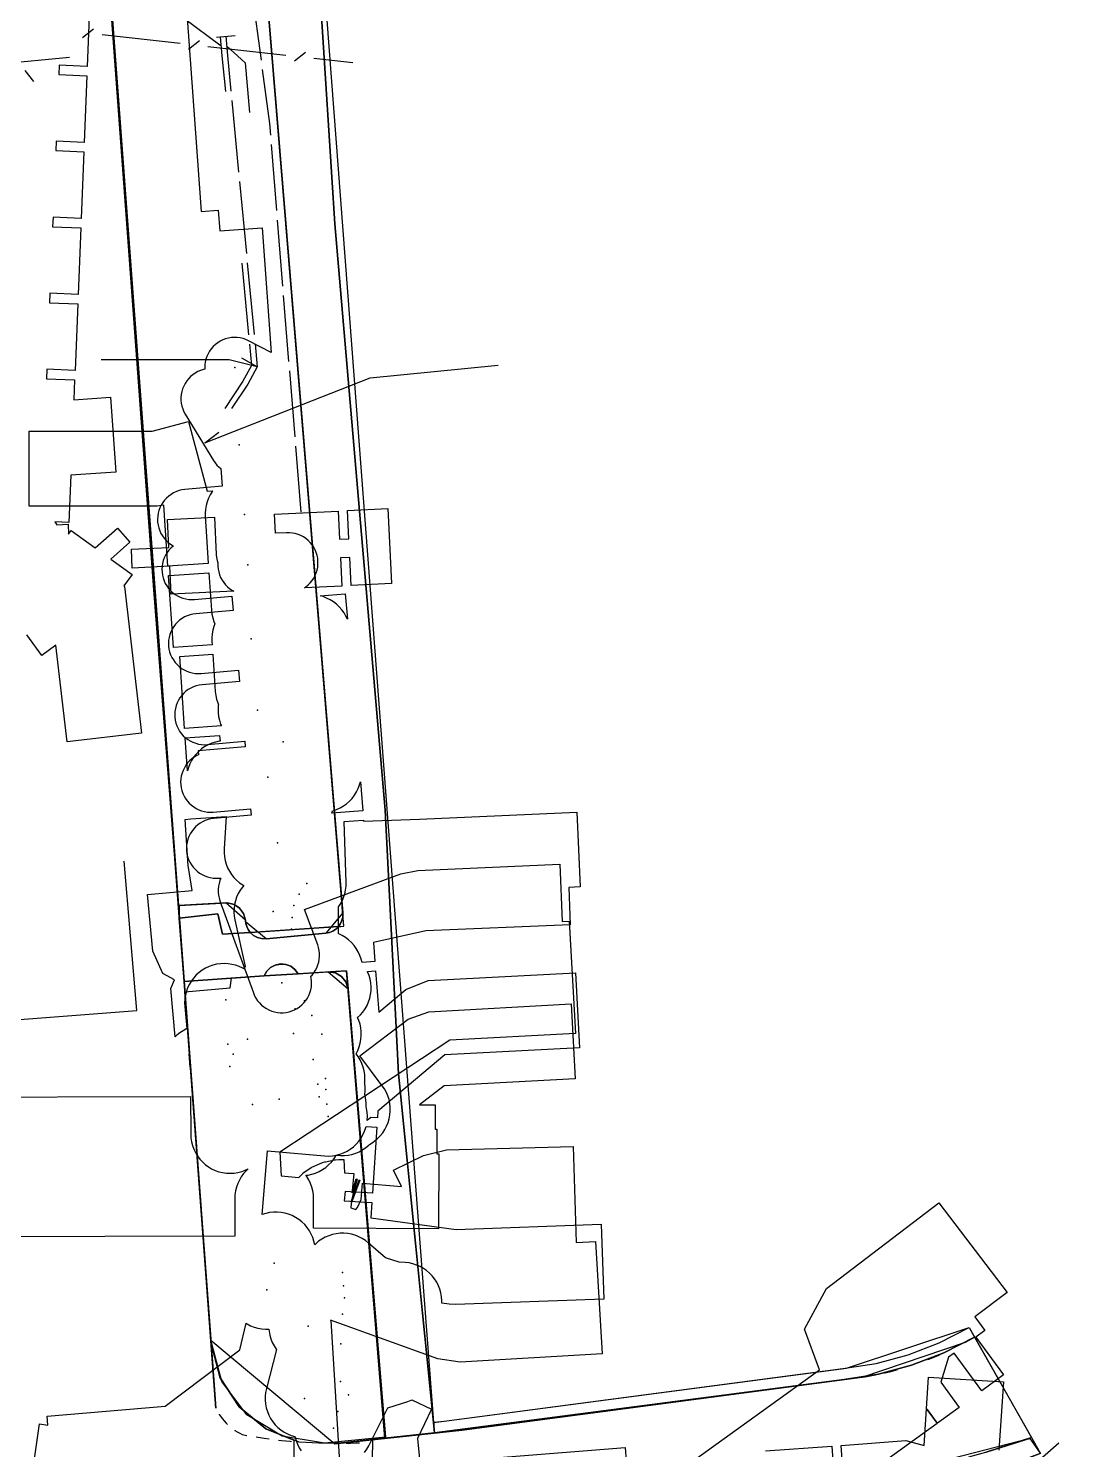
# Model space of a CAD drawing. Header units: metres. Extents: x -3903 to -3714, y 4981 to 6033.
# Drawn here: x -3828.1 to -3771.5, y 5581.4 to 5657.2 of the extents above; entities that cross this region are included whole.
import ezdxf

# ---------------------------------------------------------------- set-up
doc = ezdxf.new("R2010")
doc.units = ezdxf.units.M
for name, color, linetype in [('BENCH', 7, 'Continuous'), ('BOUNDARY', 7, 'Continuous'), ('BUSH', 7, 'Continuous'), ('CURB', 7, 'Continuous'), ('ELECTR_CABLE', 7, 'Continuous'), ('ELECTR_CABLE_COMM', 7, 'Continuous'), ('GAS', 7, 'Continuous'), ('GRASS', 7, 'Continuous'), ('GROUND', 7, 'Continuous'), ('HEAT', 7, 'Continuous'), ('LAMP', 7, 'Continuous'), ('OVERHEAD_POWER_LINE', 7, 'Continuous'), ('ROAD', 7, 'Continuous'), ('SEWER', 7, 'Continuous'), ('SIDEWALK_PATH', 7, 'Continuous'), ('TREE', 7, 'Continuous'), ('WATER_PIPELINE', 7, 'Continuous')]:
    doc.layers.add(name, color=color, linetype=linetype)

msp = doc.modelspace()

# ---------------------------------------------------------------- linework, layer by layer
at = {"layer": 'BENCH'}
msp.add_point((-3814.514, 5619.125), dxfattribs=at)
at = {"layer": 'BOUNDARY'}
msp.add_lwpolyline([(-3792.983, 5713.351), (-3809.906, 5709.514), (-3808.414, 5691.802), (-3813.32, 5691.706), (-3813.582, 5691.176), (-3814.729, 5691.03), (-3806.495, 5582.839), (-3805.929, 5582.896), (-3784.485, 5585.725), (-3777.945, 5587.9), (-3774.14, 5581.184), (-3776.967, 5580.092), (-3778.803, 5551.964), (-3779.525, 5544.441), (-3783.174, 5523.94), (-3775.867, 5517.051), (-3778.199, 5514.341), (-3780.947, 5516.612), (-3784.195, 5519.64), (-3793.048, 5482.153), (-3793.138, 5481.058), (-3771.63, 5482.111), (-3771.468, 5478.336)], dxfattribs=at)
at = {"layer": 'BUSH'}
for p in [(-3813.251, 5611.565), (-3813.663, 5610.999), (-3813.94, 5610.397), (-3814.069, 5609.141), (-3814.03, 5609.755), (-3813.365, 5605.307), (-3813.869, 5604.877), (-3812.987, 5604.522), (-3817.46, 5602.999), (-3816.41, 5603.269), (-3813.952, 5603.565), (-3812.442, 5603.532), (-3817.179, 5602.471), (-3817.344, 5601.81), (-3812.913, 5602.181), (-3812.663, 5600.872), (-3812.25, 5601.169), (-3814.723, 5600.062), (-3812.597, 5600.195), (-3812.234, 5600.583), (-3816.136, 5599.777), (-3812.184, 5599.807), (-3812.118, 5599.138), (-3814.98, 5591.324), (-3811.34, 5590.825), (-3811.299, 5590.125), (-3815.373, 5589.905), (-3811.242, 5589.475), (-3811.353, 5588.608), (-3813.176, 5587.967), (-3811.437, 5587.03), (-3811.449, 5585.011), (-3813.37, 5584.116), (-3811.028, 5584.303), (-3811.599, 5583.414), (-3811.828, 5582.527)]:
    msp.add_point(p, dxfattribs=at)
at = {"layer": 'CURB'}
for points in [[(-3816.108, 5708.25), (-3818.27, 5707.397), (-3819.257, 5707.166), (-3824.215, 5706.87), (-3827.027, 5703.653), (-3818.368, 5587.221), (-3811.746, 5581.7), (-3804.99, 5582.43), (-3783.648, 5585.246), (-3778.129, 5587.115), (-3777.655, 5587.388)], [(-3818.743, 5707.197), (-3815.997, 5666.56), (-3811.335, 5609.998), (-3812.239, 5608.92), (-3815.422, 5608.624), (-3816.511, 5609.532), (-3816.518, 5609.621), (-3817.571, 5610.533), (-3820.088, 5610.389)], [(-3823.537, 5656.617), (-3823.488, 5655.912)], [(-3822.519, 5642.176), (-3822.466, 5641.472)], [(-3819.79, 5606.34), (-3815.608, 5606.651), (-3815.514, 5606.657), (-3813.715, 5606.764), (-3812.108, 5606.861), (-3811.051, 5605.945), (-3809.081, 5581.985)], [(-3819.532, 5602.479), (-3819.475, 5601.774)], [(-3818.514, 5589.248), (-3818.462, 5588.543)], [(-3818.337, 5586.841), (-3818.286, 5586.137)], [(-3780.143, 5586.187), (-3780.083, 5586.211), (-3779.942, 5586.266), (-3779.6, 5586.407), (-3779.49, 5586.456)], [(-3818.249, 5585.638), (-3818.197, 5584.934)], [(-3782.447, 5585.478), (-3782.411, 5585.486), (-3782.051, 5585.574), (-3781.763, 5585.652)], [(-3783.631, 5585.247), (-3783.499, 5585.267), (-3783.395, 5585.286), (-3783.135, 5585.332), (-3782.936, 5585.372)], [(-3818.16, 5584.435), (-3818.109, 5583.731)], [(-3817.925, 5583.276), (-3817.914, 5583.259), (-3817.746, 5583.032), (-3817.65, 5582.914), (-3817.548, 5582.803), (-3817.477, 5582.732)], [(-3797.983, 5583.354), (-3797.283, 5583.447)], [(-3774.688, 5581.974), (-3784.219, 5579.53), (-3784.653, 5579.467), (-3811.885, 5576.47), (-3817.176, 5570.073), (-3806.445, 5422.976), (-3805.011, 5404.14), (-3804.222, 5392.188), (-3803.158, 5391.251), (-3798.829, 5391.536), (-3797.553, 5371.214)], [(-3817.09, 5582.416), (-3817.085, 5582.413), (-3816.958, 5582.332), (-3816.826, 5582.257), (-3816.69, 5582.19), (-3816.447, 5582.145)], [(-3815.955, 5582.061), (-3815.518, 5581.994), (-3815.256, 5581.958)], [(-3814.76, 5581.896), (-3814.602, 5581.878), (-3814.142, 5581.831), (-3814.057, 5581.824)], [(-3811.147, 5581.726), (-3811.142, 5581.726), (-3810.913, 5581.731), (-3810.618, 5581.743), (-3810.452, 5581.749), (-3810.441, 5581.75)]]:
    msp.add_lwpolyline(points, dxfattribs=at)
at = {"layer": 'ELECTR_CABLE'}
for points in [[(-3817.82, 5656.205), (-3819.82, 5657.705), (-3820.081, 5660.337)], [(-3815.669, 5655.458), (-3816.135, 5658.959)], [(-3818.068, 5656.696), (-3817.072, 5656.784)], [(-3817.87, 5656.71), (-3817.77, 5655.7)], [(-3817.57, 5656.74), (-3817.48, 5655.72)], [(-3817.525, 5656.23), (-3816.532, 5655.314), (-3816.299, 5652.68)], [(-3817.77, 5655.7), (-3817.588, 5653.788)], [(-3817.48, 5655.72), (-3817.297, 5653.808)], [(-3815.169, 5651.458), (-3815.22, 5652.087), (-3815.603, 5654.963)], [(-3817.249, 5653.31), (-3816.883, 5649.485)], [(-3814.846, 5647.44), (-3815.129, 5650.96)], [(-3816.835, 5648.987), (-3816.469, 5645.163)], [(-3814.523, 5643.421), (-3814.806, 5646.941)], [(-3816.719, 5644.646), (-3816.356, 5640.821)], [(-3816.421, 5644.665), (-3816.055, 5640.84)], [(-3814.199, 5639.402), (-3814.483, 5642.922)], [(-3816.309, 5640.323), (-3816.2, 5639.18), (-3816.65, 5638.34), (-3817.618, 5636.894)], [(-3816.007, 5640.343), (-3815.89, 5639.12), (-3816.4, 5638.18), (-3817.259, 5636.896)], [(-3815.89, 5639.12), (-3817.394, 5639.489), (-3824.209, 5639.489)], [(-3815.89, 5639.12), (-3816.704, 5639.577)], [(-3818.681, 5635.067), (-3809.871, 5638.523), (-3803.047, 5639.199)], [(-3813.876, 5635.383), (-3814.159, 5638.903)], [(-3818.681, 5635.067), (-3817.935, 5635.628)], [(-3813.553, 5631.364), (-3813.836, 5634.885)], [(-3828.064, 5578.802), (-3827.491, 5582.76), (-3827.053, 5582.697), (-3827.092, 5583.165), (-3820.793, 5583.694), (-3816.819, 5586.699), (-3816.485, 5588.126), (-3816.425, 5588.087), (-3816.242, 5587.993), (-3816.05, 5587.917), (-3815.852, 5587.86), (-3815.649, 5587.823), (-3815.444, 5587.806), (-3815.267, 5587.809), (-3815.258, 5587.695), (-3815.221, 5587.492), (-3815.165, 5587.294), (-3815.09, 5587.102), (-3814.996, 5586.919), (-3814.884, 5586.746), (-3814.87, 5586.726), (-3815.404, 5584.636), (-3815.446, 5584.434), (-3815.467, 5584.229), (-3815.468, 5584.023), (-3815.449, 5583.818), (-3815.409, 5583.615), (-3815.35, 5583.418), (-3815.273, 5583.227), (-3815.176, 5583.045), (-3815.063, 5582.873), (-3814.933, 5582.713), (-3814.788, 5582.567), (-3814.629, 5582.435), (-3814.458, 5582.32), (-3814.277, 5582.222), (-3814.087, 5582.142), (-3813.89, 5582.081), (-3813.879, 5582.079), (-3813.876, 5582.064), (-3813.82, 5581.865), (-3813.746, 5581.673), (-3813.653, 5581.489), (-3813.542, 5581.315)], [(-3784.695, 5580.566), (-3784.771, 5581.614), (-3781.309, 5581.864), (-3780.345, 5581.609), (-3780.109, 5585.254), (-3776.118, 5584.996), (-3776.353, 5581.354)], [(-3810.17, 5581.239), (-3810.051, 5581.408), (-3809.95, 5581.587), (-3808.935, 5583.614), (-3807.87, 5583.957), (-3807.678, 5584.03), (-3807.657, 5584.04), (-3806.608, 5583.545), (-3807.343, 5581.987), (-3807.18, 5580.362)], [(-3804.122, 5580.881), (-3796.281, 5581.495), (-3796.226, 5580.785)], [(-3788.792, 5581.323), (-3785.269, 5581.577), (-3785.194, 5580.534)]]:
    msp.add_lwpolyline(points, dxfattribs=at)
for points in [[(-3818.565, 5632.478), (-3818.255, 5632.499), (-3818.285, 5632.461), (-3818.396, 5632.287), (-3818.49, 5632.104), (-3818.565, 5631.912), (-3818.621, 5631.713), (-3818.657, 5631.511), (-3818.674, 5631.305), (-3818.67, 5631.099), (-3818.646, 5630.894), (-3818.638, 5630.86), (-3818.641, 5630.834), (-3818.637, 5630.628), (-3818.503, 5628.628), (-3820.651, 5628.482), (-3820.873, 5631.737), (-3821.223, 5631.691), (-3828.045, 5631.691), (-3828.045, 5635.691), (-3821.484, 5635.691), (-3819.553, 5636.203)], [(-3820.357, 5624.151), (-3820.618, 5627.983), (-3820.32, 5628.004), (-3820.32, 5628.006), (-3818.469, 5628.132), (-3818.333, 5626.137), (-3818.309, 5625.932), (-3818.265, 5625.731), (-3818.201, 5625.534), (-3818.151, 5625.419), (-3818.207, 5625.276), (-3818.263, 5625.077), (-3818.299, 5624.875), (-3818.316, 5624.669), (-3818.312, 5624.463), (-3818.292, 5624.291)], [(-3811.196, 5627.007), (-3811.087, 5625.657), (-3811.16, 5625.818), (-3811.263, 5625.997), (-3811.383, 5626.165), (-3811.518, 5626.32), (-3811.668, 5626.461), (-3811.832, 5626.587), (-3812.007, 5626.696), (-3812.191, 5626.787), (-3812.384, 5626.86), (-3812.53, 5626.9)], [(-3819.763, 5619.84), (-3820.024, 5623.673), (-3818.266, 5623.793), (-3818.13, 5621.797), (-3818.106, 5621.593), (-3818.062, 5621.391), (-3817.999, 5621.195), (-3817.96, 5621.108), (-3817.965, 5621.084), (-3817.981, 5620.879), (-3817.977, 5620.673), (-3817.953, 5620.468), (-3817.909, 5620.267), (-3817.845, 5620.071), (-3817.803, 5619.973)], [(-3819.729, 5619.341), (-3817.895, 5619.466), (-3817.874, 5619.16), (-3817.918, 5619.155), (-3818.119, 5619.111), (-3818.315, 5619.047), (-3818.504, 5618.965), (-3818.684, 5618.864), (-3818.853, 5618.747), (-3819.01, 5618.613), (-3819.153, 5618.465), (-3819.28, 5618.303), (-3819.392, 5618.129), (-3819.485, 5617.946), (-3819.56, 5617.754), (-3819.609, 5617.582)], [(-3810.266, 5615.449), (-3811.922, 5615.315), (-3811.871, 5615.447), (-3811.861, 5615.449), (-3811.666, 5615.515), (-3811.478, 5615.6), (-3811.299, 5615.702), (-3811.132, 5615.822), (-3810.977, 5615.958), (-3810.835, 5616.108), (-3810.71, 5616.271), (-3810.601, 5616.446), (-3810.509, 5616.631), (-3810.436, 5616.824), (-3810.39, 5616.995)], [(-3820.498, 5605.976), (-3820.301, 5606.439), (-3820.926, 5606.769), (-3821.459, 5607.955), (-3821.737, 5610.976), (-3819.354, 5611.195), (-3819.542, 5612.306), (-3819.566, 5612.505), (-3819.734, 5614.988), (-3819.434, 5615.009), (-3817.555, 5615.137), (-3817.658, 5613.41), (-3817.661, 5613.204), (-3817.643, 5612.998), (-3817.605, 5612.796), (-3817.547, 5612.598), (-3817.47, 5612.407), (-3817.375, 5612.224), (-3817.262, 5612.051), (-3817.133, 5611.891), (-3816.989, 5611.743), (-3816.831, 5611.611), (-3816.661, 5611.495), (-3816.606, 5611.465), (-3816.684, 5611.376), (-3816.803, 5611.207), (-3816.905, 5611.028), (-3816.989, 5610.84), (-3817.055, 5610.645), (-3817.101, 5610.444), (-3817.127, 5610.24), (-3817.132, 5610.034), (-3817.118, 5609.828), (-3817.083, 5609.625), (-3816.537, 5607.15), (-3816.584, 5607.078), (-3816.615, 5607.016), (-3816.663, 5607.045), (-3816.849, 5607.134), (-3817.042, 5607.205), (-3817.242, 5607.256), (-3817.446, 5607.288), (-3817.651, 5607.299), (-3817.857, 5607.29), (-3818.061, 5607.261), (-3818.262, 5607.212), (-3818.456, 5607.144), (-3818.643, 5607.057), (-3818.82, 5606.952), (-3818.986, 5606.83), (-3819.14, 5606.692), (-3819.279, 5606.541), (-3819.403, 5606.376), (-3819.51, 5606.2), (-3819.599, 5606.014), (-3819.67, 5605.82), (-3819.721, 5605.621), (-3819.752, 5605.417), (-3819.764, 5605.211), (-3819.755, 5605.005), (-3819.646, 5603.831), (-3819.839, 5603.72), (-3820.012, 5603.608), (-3820.174, 5603.48), (-3820.259, 5603.398)], [(-3810.226, 5614.951), (-3810.222, 5614.897), (-3807.232, 5614.989), (-3798.853, 5615.378), (-3798.668, 5611.382), (-3799.282, 5611.354), (-3799.201, 5609.357), (-3806.897, 5609.044), (-3809.701, 5608.425), (-3809.619, 5607.411), (-3810.302, 5607.356), (-3810.347, 5607.54), (-3810.416, 5607.735), (-3810.503, 5607.921), (-3810.608, 5608.099), (-3810.73, 5608.265), (-3810.867, 5608.418), (-3811.019, 5608.557), (-3811.184, 5608.681), (-3811.361, 5608.788), (-3811.546, 5608.877), (-3811.551, 5608.879), (-3811.559, 5610.325), (-3811.471, 5610.452), (-3811.37, 5610.632), (-3811.288, 5610.821), (-3811.224, 5611.017), (-3811.181, 5611.219), (-3811.157, 5611.423), (-3811.153, 5611.629), (-3811.252, 5614.868)], [(-3809.579, 5606.913), (-3809.402, 5604.708), (-3807.968, 5605.922), (-3806.781, 5606.393), (-3798.927, 5606.806), (-3798.716, 5602.812), (-3805.897, 5602.434), (-3809.454, 5599.422), (-3809.478, 5599.074), (-3809.837, 5599.098), (-3810.029, 5598.935), (-3810.026, 5598.957), (-3810.018, 5599.163), (-3810.031, 5599.369), (-3810.063, 5599.573), (-3810.09, 5599.673), (-3810.084, 5599.832), (-3810.097, 5600.038), (-3810.129, 5600.242), (-3810.151, 5600.324), (-3810.136, 5600.497), (-3810.137, 5600.703), (-3810.159, 5600.908), (-3810.165, 5600.934), (-3810.159, 5600.969), (-3810.15, 5601.175), (-3810.16, 5601.381), (-3810.191, 5601.585), (-3810.242, 5601.784), (-3810.312, 5601.978), (-3810.4, 5602.164), (-3810.507, 5602.341), (-3810.619, 5602.491), (-3810.531, 5602.661), (-3810.455, 5602.853), (-3810.398, 5603.051), (-3810.36, 5603.254), (-3810.343, 5603.459), (-3810.346, 5603.665), (-3810.369, 5603.87), (-3810.412, 5604.071), (-3810.475, 5604.268), (-3810.538, 5604.415), (-3810.391, 5604.557), (-3810.257, 5604.714), (-3810.14, 5604.883), (-3810.039, 5605.063), (-3809.957, 5605.252), (-3809.893, 5605.448), (-3809.849, 5605.649), (-3809.825, 5605.854), (-3809.821, 5606.06), (-3809.837, 5606.265), (-3809.874, 5606.468), (-3809.93, 5606.666), (-3810.005, 5606.858), (-3810.015, 5606.878)], [(-3815.34, 5597.308), (-3812.298, 5597.046), (-3812.092, 5597.038), (-3811.886, 5597.051), (-3811.683, 5597.083), (-3811.484, 5597.136), (-3811.291, 5597.208), (-3811.105, 5597.298), (-3810.93, 5597.406), (-3810.766, 5597.531), (-3810.615, 5597.671), (-3810.478, 5597.825), (-3810.358, 5597.992), (-3810.254, 5598.171), (-3810.168, 5598.358), (-3810.101, 5598.553), (-3810.086, 5598.614), (-3809.512, 5598.575), (-3809.754, 5595.051), (-3811.209, 5595.151), (-3811.253, 5594.653), (-3809.788, 5594.552), (-3809.843, 5593.749), (-3805.288, 5593.12), (-3797.56, 5593.404), (-3797.414, 5589.406), (-3805.316, 5589.116), (-3805.663, 5589.134), (-3806.049, 5589.187), (-3806.046, 5589.328), (-3806.062, 5589.533), (-3806.099, 5589.736), (-3806.155, 5589.934), (-3806.23, 5590.126), (-3806.324, 5590.31), (-3806.435, 5590.483), (-3806.563, 5590.645), (-3806.705, 5590.793), (-3806.862, 5590.927), (-3807.031, 5591.045), (-3807.211, 5591.146), (-3807.4, 5591.228), (-3807.596, 5591.292), (-3807.798, 5591.336), (-3808.002, 5591.36), (-3808.332, 5591.382), (-3809.059, 5591.614), (-3809.954, 5592.401), (-3810.115, 5592.53), (-3810.288, 5592.642), (-3810.471, 5592.736), (-3810.662, 5592.812), (-3810.861, 5592.869), (-3811.063, 5592.906), (-3811.269, 5592.924), (-3811.475, 5592.92), (-3811.679, 5592.897), (-3811.881, 5592.854), (-3812.077, 5592.791), (-3812.266, 5592.71), (-3812.447, 5592.61), (-3812.616, 5592.493), (-3812.774, 5592.36), (-3812.825, 5592.307), (-3812.865, 5592.491), (-3812.927, 5592.687), (-3813.009, 5592.876), (-3813.109, 5593.056), (-3813.226, 5593.226), (-3813.359, 5593.383), (-3813.507, 5593.527), (-3813.669, 5593.655), (-3813.842, 5593.767), (-3814.025, 5593.861), (-3814.216, 5593.937), (-3814.415, 5593.994), (-3814.617, 5594.031), (-3814.823, 5594.048), (-3815.029, 5594.045), (-3815.233, 5594.022), (-3815.435, 5593.978), (-3815.631, 5593.916), (-3815.634, 5593.914)]]:
    msp.add_lwpolyline(points, close=True, dxfattribs=at)
at = {"layer": 'ELECTR_CABLE_COMM'}
for points in [[(-3842.063, 5659.823), (-3833.344, 5654.913), (-3825.902, 5655.614)], [(-3825.2, 5656.672), (-3824.614, 5657.141)], [(-3824.162, 5656.824), (-3820.007, 5656.363)], [(-3819.554, 5656.046), (-3818.969, 5656.514)], [(-3818.516, 5656.197), (-3814.361, 5655.736)], [(-3813.908, 5655.419), (-3813.323, 5655.887)], [(-3812.87, 5655.57), (-3810.793, 5655.34)], [(-3827.793, 5654.318), (-3828.26, 5654.904)]]:
    msp.add_lwpolyline(points, dxfattribs=at)
at = {"layer": 'GAS'}
msp.add_lwpolyline([(-3824.807, 5658.682), (-3824.95, 5655.129), (-3826.449, 5655.189), (-3826.469, 5654.69), (-3824.97, 5654.629), (-3825.114, 5651.077), (-3826.612, 5651.137), (-3826.632, 5650.638), (-3825.134, 5650.577), (-3825.277, 5647.025), (-3826.776, 5647.085), (-3826.796, 5646.585), (-3825.297, 5646.525), (-3825.44, 5642.972), (-3826.939, 5643.033), (-3826.959, 5642.533), (-3825.46, 5642.473), (-3825.604, 5638.92), (-3827.102, 5638.98), (-3827.122, 5638.481), (-3825.624, 5638.42), (-3825.667, 5637.354), (-3823.715, 5637.495), (-3823.428, 5633.505), (-3825.829, 5633.332), (-3825.93, 5630.816), (-3826.679, 5630.846), (-3826.566, 5630.693), (-3825.969, 5630.722), (-3825.943, 5630.197), (-3825.811, 5630.381), (-3824.525, 5629.457), (-3823.342, 5630.51), (-3822.676, 5629.763), (-3823.692, 5628.859), (-3822.562, 5628.048), (-3822.998, 5627.441), (-3822.964, 5627.394), (-3822.052, 5619.589), (-3826.025, 5619.125), (-3826.626, 5624.27), (-3827.373, 5623.725), (-3828.175, 5624.823)], dxfattribs=at)
for points in [[(-3820.478, 5626.985), (-3820.551, 5628.483), (-3822.549, 5628.386), (-3822.597, 5629.385), (-3820.6, 5629.482), (-3820.673, 5630.98), (-3818.17, 5631.101), (-3818.073, 5629.104), (-3818.057, 5628.948), (-3818.027, 5628.794), (-3817.989, 5628.67), (-3817.992, 5628.645), (-3817.992, 5628.488), (-3817.977, 5628.332), (-3817.946, 5628.178), (-3817.9, 5628.027), (-3817.84, 5627.882), (-3817.766, 5627.744), (-3817.679, 5627.613), (-3817.58, 5627.492), (-3817.469, 5627.381), (-3817.347, 5627.281), (-3817.217, 5627.194), (-3817.131, 5627.148)], [(-3811.006, 5629.949), (-3811.079, 5631.447), (-3808.93, 5631.552), (-3808.736, 5627.557), (-3810.884, 5627.452), (-3810.957, 5628.95), (-3811.457, 5628.926), (-3811.384, 5627.428), (-3813.379, 5627.33), (-3813.298, 5627.385), (-3813.176, 5627.484), (-3813.065, 5627.595), (-3812.966, 5627.717), (-3812.878, 5627.847), (-3812.804, 5627.986), (-3812.744, 5628.131), (-3812.698, 5628.281), (-3812.668, 5628.435), (-3812.652, 5628.591), (-3812.652, 5628.748), (-3812.668, 5628.904), (-3812.698, 5629.058), (-3812.744, 5629.209), (-3812.804, 5629.354), (-3812.878, 5629.492), (-3812.965, 5629.623), (-3813.064, 5629.744), (-3813.175, 5629.855), (-3813.297, 5629.955), (-3813.427, 5630.042), (-3813.566, 5630.116), (-3813.711, 5630.176), (-3813.861, 5630.222), (-3814.015, 5630.253), (-3814.171, 5630.268), (-3814.328, 5630.268), (-3814.924, 5630.239), (-3814.974, 5631.258), (-3811.578, 5631.423), (-3811.505, 5629.925)]]:
    msp.add_lwpolyline(points, close=True, dxfattribs=at)
at = {"layer": 'GRASS'}
for points in [[(-3818.75, 5705.06), (-3816.01, 5666.76), (-3811.334, 5609.847), (-3811.357, 5609.691), (-3811.404, 5609.542), (-3811.474, 5609.402), (-3811.565, 5609.273), (-3815.18, 5609.031), (-3816.267, 5608.961), (-3816.371, 5609.108), (-3816.449, 5609.269), (-3816.498, 5609.442), (-3816.518, 5609.621), (-3816.615, 5609.971), (-3816.823, 5610.256), (-3817.117, 5610.452), (-3817.471, 5610.533), (-3820.088, 5610.389), (-3821.398, 5627.229), (-3827.027, 5703.653), (-3826.99, 5704.394)], [(-3811.565, 5609.273), (-3811.705, 5609.136), (-3811.867, 5609.03), (-3812.047, 5608.957), (-3812.239, 5608.92), (-3815.422, 5608.624), (-3815.659, 5608.63), (-3815.885, 5608.69), (-3816.09, 5608.802), (-3816.267, 5608.961)], [(-3815.52, 5606.64), (-3813.711, 5606.757), (-3812.108, 5606.861), (-3811.72, 5606.808), (-3811.393, 5606.618), (-3811.159, 5606.321), (-3811.051, 5605.945), (-3809.06, 5582.046), (-3812.298, 5581.726), (-3814.556, 5582.096), (-3816.443, 5583.247), (-3817.776, 5585.011), (-3818.368, 5587.221), (-3819.749, 5605.793), (-3817.329, 5605.998), (-3817.263, 5606.528)], [(-3813.715, 5606.764), (-3813.886, 5606.989), (-3814.108, 5607.154), (-3814.367, 5607.253), (-3814.648, 5607.276), (-3814.929, 5607.218), (-3815.177, 5607.086), (-3815.379, 5606.89), (-3815.52, 5606.64)], [(-3819.79, 5606.34), (-3819.749, 5605.793), (-3817.329, 5605.998), (-3817.263, 5606.528)], [(-3805.929, 5582.896), (-3784.665, 5585.704), (-3782.905, 5585.983), (-3781.189, 5586.445), (-3779.531, 5587.085), (-3777.945, 5587.9), (-3777.655, 5587.388), (-3779.292, 5586.543), (-3781.005, 5585.88), (-3782.78, 5585.404), (-3784.6, 5585.12), (-3800.961, 5582.962), (-3806.438, 5582.276), (-3806.453, 5582.844)], [(-3777.971, 5580.975), (-3779.986, 5549.032), (-3780.719, 5542.999), (-3781.624, 5536.991), (-3782.699, 5531.01), (-3783.944, 5525.061), (-3784.14, 5524.082), (-3784.157, 5523.828), (-3784.11, 5523.581), (-3784.004, 5523.353), (-3783.843, 5523.155), (-3782.959, 5522.329), (-3776.49, 5516.283), (-3775.807, 5517.014), (-3782.608, 5523.384), (-3783.197, 5523.926), (-3781.861, 5530.131), (-3780.713, 5536.372), (-3779.756, 5542.645), (-3778.99, 5548.946), (-3777.021, 5580.106), (-3774.143, 5581.19), (-3774.688, 5581.974), (-3776.952, 5581.267)]]:
    msp.add_lwpolyline(points, close=True, dxfattribs=at)
at = {"layer": 'GROUND'}
for points in [[(-3815.997, 5666.56), (-3811.329, 5609.929), (-3811.346, 5609.75), (-3811.43, 5609.497), (-3811.569, 5609.269), (-3811.705, 5609.136), (-3811.867, 5609.03), (-3812.047, 5608.957), (-3812.239, 5608.92), (-3815.422, 5608.624), (-3815.659, 5608.63), (-3815.885, 5608.69), (-3816.09, 5608.802), (-3816.267, 5608.961), (-3816.373, 5609.107), (-3816.451, 5609.269), (-3816.5, 5609.441), (-3816.518, 5609.621), (-3816.619, 5609.969), (-3816.827, 5610.252), (-3817.119, 5610.448), (-3817.471, 5610.533), (-3820.047, 5610.392), (-3820.047, 5609.797), (-3827.027, 5703.653)], [(-3777.037, 5581.255), (-3774.62, 5582.031), (-3774.14, 5581.184)]]:
    msp.add_lwpolyline(points, dxfattribs=at)
for points in [[(-3806.495, 5582.839), (-3808.354, 5601.413), (-3809.07, 5615.47), (-3811.75, 5646.74), (-3812.717, 5661.684), (-3812.905, 5663.856), (-3812.913, 5663.855), (-3814.729, 5691.03)], [(-3809.081, 5581.988), (-3811.55, 5581.721), (-3812.603, 5581.735), (-3813.654, 5581.791), (-3813.683, 5581.794), (-3815.435, 5582.492), (-3816.857, 5583.666), (-3817.86, 5585.215), (-3818.352, 5587.036), (-3818.099, 5583.604), (-3819.79, 5606.34), (-3815.52, 5606.64), (-3815.38, 5606.889), (-3815.179, 5607.084), (-3814.932, 5607.217), (-3814.653, 5607.275), (-3814.368, 5607.253), (-3814.106, 5607.154), (-3813.882, 5606.986), (-3813.711, 5606.757), (-3812.094, 5606.859), (-3811.72, 5606.808), (-3811.393, 5606.618), (-3811.159, 5606.321), (-3811.051, 5605.945)], [(-3805.929, 5582.896), (-3784.485, 5585.725), (-3777.945, 5587.9), (-3777.655, 5587.388), (-3779.292, 5586.543), (-3781.005, 5585.88), (-3782.78, 5585.404), (-3784.6, 5585.12), (-3806.438, 5582.275), (-3806.495, 5582.839)]]:
    msp.add_lwpolyline(points, close=True, dxfattribs=at)
at = {"layer": 'HEAT'}
msp.add_lwpolyline([(-3807.845, 5604.331), (-3806.748, 5604.733), (-3799.157, 5605.147), (-3798.939, 5601.153), (-3805.92, 5600.772), (-3807.243, 5599.772), (-3806.409, 5599.769), (-3806.414, 5598.464), (-3806.31, 5598.463), (-3806.315, 5597.158), (-3806.211, 5597.158), (-3806.226, 5593.158), (-3812.886, 5593.184), (-3812.89, 5594.777), (-3812.9, 5594.983), (-3812.931, 5595.186), (-3812.982, 5595.386), (-3813.051, 5595.58), (-3813.14, 5595.766), (-3813.246, 5595.943), (-3813.298, 5596.012), (-3813.178, 5596.025), (-3812.977, 5596.068), (-3812.78, 5596.131), (-3812.591, 5596.212), (-3812.41, 5596.311), (-3812.24, 5596.428), (-3812.083, 5596.561), (-3811.939, 5596.708), (-3811.81, 5596.869), (-3811.698, 5597.042), (-3811.676, 5597.083), (-3811.658, 5597.08), (-3811.453, 5597.062), (-3811.247, 5597.063), (-3811.042, 5597.086), (-3810.84, 5597.128), (-3810.643, 5597.189), (-3810.454, 5597.27), (-3810.273, 5597.369), (-3810.103, 5597.485), (-3809.944, 5597.617), (-3809.91, 5597.652), (-3809.867, 5597.676), (-3809.696, 5597.792), (-3809.665, 5597.818), (-3809.632, 5597.84), (-3809.474, 5597.973), (-3809.329, 5598.12), (-3809.2, 5598.28), (-3809.087, 5598.452), (-3808.992, 5598.635), (-3808.915, 5598.826), (-3808.857, 5599.024), (-3808.818, 5599.226), (-3808.8, 5599.432), (-3808.802, 5599.638), (-3808.824, 5599.843), (-3808.866, 5600.044), (-3808.928, 5600.241), (-3809.008, 5600.431), (-3809.107, 5600.612), (-3809.223, 5600.782), (-3810.429, 5602.377)], close=True, dxfattribs=at)
msp.add_lwpolyline([(-3833.671, 5600.174), (-3819.44, 5600.21), (-3819.435, 5598.21), (-3819.424, 5598.004), (-3819.393, 5597.801), (-3819.343, 5597.601), (-3819.273, 5597.407), (-3819.184, 5597.221), (-3819.078, 5597.044), (-3818.954, 5596.879), (-3818.816, 5596.727), (-3818.663, 5596.589), (-3818.497, 5596.467), (-3818.32, 5596.361), (-3818.133, 5596.273), (-3817.939, 5596.204), (-3817.739, 5596.155), (-3817.535, 5596.125), (-3817.329, 5596.116), (-3817.123, 5596.126), (-3816.92, 5596.157), (-3816.72, 5596.208), (-3816.526, 5596.278), (-3816.369, 5596.352), (-3816.478, 5596.253), (-3816.616, 5596.1), (-3816.739, 5595.934), (-3816.844, 5595.757), (-3816.932, 5595.57), (-3817.001, 5595.376), (-3817.05, 5595.176), (-3817.08, 5594.972), (-3817.09, 5594.766), (-3817.084, 5592.766), (-3830.965, 5592.731)], dxfattribs=at)
at = {"layer": 'LAMP'}
msp.add_point((-3817.558, 5605.37), dxfattribs=at)
at = {"layer": 'OVERHEAD_POWER_LINE'}
msp.add_lwpolyline([(-3773.165, 5581.727), (-3775.042, 5580.076)], dxfattribs=at)
at = {"layer": 'ROAD'}
for points in [[(-3827.027, 5703.652), (-3818.355, 5587.043), (-3818.354, 5587.04), (-3818.352, 5587.037), (-3818.352, 5587.036), (-3817.86, 5585.216), (-3817.859, 5585.214), (-3816.858, 5583.668), (-3816.856, 5583.665), (-3815.436, 5582.493), (-3815.433, 5582.492), (-3813.936, 5581.894), (-3813.965, 5579.753)], [(-3809.765, 5579.697), (-3809.736, 5581.917), (-3806.439, 5582.275), (-3784.6, 5585.12), (-3782.781, 5585.404), (-3782.779, 5585.404), (-3781.006, 5585.88), (-3781.005, 5585.881), (-3779.293, 5586.543), (-3779.292, 5586.544), (-3777.656, 5587.388), (-3777.655, 5587.388), (-3774.621, 5582.032), (-3774.62, 5582.032), (-3774.621, 5582.031), (-3777.037, 5581.255)]]:
    msp.add_lwpolyline(points, dxfattribs=at)
at = {"layer": 'SEWER'}
for points in [[(-3819.965, 5662.393), (-3818.882, 5647.4), (-3817.968, 5647.466), (-3817.888, 5646.364), (-3815.629, 5646.527), (-3815.149, 5639.882), (-3816.353, 5640.502), (-3816.496, 5640.567), (-3816.645, 5640.618), (-3816.798, 5640.654), (-3816.953, 5640.674), (-3817.11, 5640.68), (-3817.267, 5640.669), (-3817.422, 5640.644), (-3817.574, 5640.604), (-3817.721, 5640.548), (-3817.862, 5640.479), (-3817.995, 5640.396), (-3818.12, 5640.301), (-3818.234, 5640.194), (-3818.338, 5640.076), (-3818.43, 5639.948), (-3818.508, 5639.812), (-3818.573, 5639.669), (-3818.624, 5639.521), (-3818.66, 5639.368), (-3818.68, 5639.212), (-3818.686, 5639.055), (-3818.681, 5638.983), (-3818.761, 5638.966), (-3818.911, 5638.919), (-3819.055, 5638.858), (-3819.193, 5638.783), (-3819.323, 5638.695), (-3819.444, 5638.594), (-3819.554, 5638.482), (-3819.652, 5638.36), (-3819.738, 5638.229), (-3819.811, 5638.09), (-3819.87, 5637.944), (-3819.915, 5637.793), (-3819.944, 5637.639), (-3819.958, 5637.483), (-3819.957, 5637.326), (-3819.94, 5637.17), (-3819.908, 5637.016), (-3819.861, 5636.866), (-3819.8, 5636.721), (-3819.725, 5636.584), (-3818.225, 5634.127), (-3818.137, 5633.997), (-3818.036, 5633.877), (-3817.925, 5633.767), (-3817.838, 5633.697), (-3817.754, 5632.744), (-3819.747, 5632.569), (-3819.902, 5632.547), (-3820.055, 5632.511), (-3820.203, 5632.459), (-3820.346, 5632.394), (-3820.481, 5632.314), (-3820.608, 5632.222), (-3820.726, 5632.118), (-3820.833, 5632.003), (-3820.927, 5631.878), (-3821.009, 5631.744), (-3821.078, 5631.603), (-3821.133, 5631.455), (-3821.172, 5631.303), (-3821.197, 5631.148), (-3821.206, 5630.992), (-3821.2, 5630.835), (-3821.179, 5630.679), (-3821.142, 5630.526), (-3821.091, 5630.378), (-3821.025, 5630.235), (-3820.946, 5630.1), (-3820.854, 5629.973), (-3820.749, 5629.855), (-3820.634, 5629.749), (-3820.509, 5629.654), (-3820.375, 5629.572), (-3820.357, 5629.563), (-3820.373, 5629.551), (-3820.491, 5629.447), (-3820.597, 5629.332), (-3820.692, 5629.206), (-3820.774, 5629.073), (-3820.843, 5628.931), (-3820.897, 5628.784), (-3820.937, 5628.632), (-3820.962, 5628.477), (-3820.971, 5628.32), (-3820.965, 5628.163), (-3820.944, 5628.008), (-3820.907, 5627.855), (-3820.856, 5627.707), (-3820.79, 5627.564), (-3820.711, 5627.429), (-3820.618, 5627.302), (-3820.514, 5627.184), (-3820.399, 5627.077), (-3820.274, 5626.983), (-3820.14, 5626.901), (-3819.999, 5626.832), (-3819.852, 5626.777), (-3819.7, 5626.738), (-3819.545, 5626.713), (-3819.388, 5626.704), (-3819.231, 5626.71), (-3817.239, 5626.885), (-3817.172, 5626.128), (-3819.164, 5625.953), (-3819.32, 5625.931), (-3819.472, 5625.895), (-3819.621, 5625.843), (-3819.764, 5625.778), (-3819.899, 5625.698), (-3820.026, 5625.606), (-3820.144, 5625.502), (-3820.25, 5625.386), (-3820.345, 5625.261), (-3820.427, 5625.128), (-3820.496, 5624.986), (-3820.55, 5624.839), (-3820.59, 5624.687), (-3820.615, 5624.532), (-3820.624, 5624.375), (-3820.618, 5624.218), (-3820.596, 5624.063), (-3820.56, 5623.91), (-3820.508, 5623.762), (-3820.443, 5623.619), (-3820.363, 5623.484), (-3820.271, 5623.357), (-3820.167, 5623.239), (-3820.052, 5623.132), (-3819.927, 5623.038), (-3819.793, 5622.956), (-3819.652, 5622.887), (-3819.504, 5622.832), (-3819.352, 5622.793), (-3819.197, 5622.768), (-3819.041, 5622.759), (-3818.884, 5622.765), (-3816.891, 5622.94), (-3816.838, 5622.338), (-3818.831, 5622.162), (-3818.986, 5622.141), (-3819.139, 5622.104), (-3819.287, 5622.053), (-3819.43, 5621.987), (-3819.565, 5621.908), (-3819.692, 5621.816), (-3819.81, 5621.712), (-3819.917, 5621.596), (-3820.011, 5621.471), (-3820.094, 5621.337), (-3820.162, 5621.196), (-3820.217, 5621.049), (-3820.256, 5620.897), (-3820.281, 5620.742), (-3820.29, 5620.585), (-3820.284, 5620.428), (-3820.263, 5620.273), (-3820.226, 5620.12), (-3820.175, 5619.972), (-3820.109, 5619.829), (-3820.03, 5619.694), (-3819.938, 5619.566), (-3819.833, 5619.449), (-3819.718, 5619.342), (-3819.593, 5619.248), (-3819.459, 5619.165), (-3819.318, 5619.097), (-3819.171, 5619.042), (-3819.019, 5619.003), (-3818.864, 5618.978), (-3818.707, 5618.969), (-3818.55, 5618.975), (-3816.558, 5619.15), (-3816.532, 5618.855), (-3819.038, 5618.634), (-3819.02, 5618.43), (-3819.113, 5618.387), (-3819.248, 5618.308), (-3819.375, 5618.216), (-3819.493, 5618.112), (-3819.599, 5617.996), (-3819.694, 5617.871), (-3819.776, 5617.737), (-3819.845, 5617.596), (-3819.899, 5617.449), (-3819.939, 5617.297), (-3819.964, 5617.142), (-3819.973, 5616.985), (-3819.967, 5616.828), (-3819.945, 5616.673), (-3819.909, 5616.52), (-3819.858, 5616.372), (-3819.792, 5616.229), (-3819.713, 5616.094), (-3819.62, 5615.966), (-3819.516, 5615.849), (-3819.401, 5615.742), (-3819.276, 5615.648), (-3819.142, 5615.565), (-3819.001, 5615.497), (-3818.853, 5615.442), (-3818.702, 5615.403), (-3818.546, 5615.378), (-3818.39, 5615.369), (-3818.233, 5615.375), (-3816.241, 5615.55), (-3816.211, 5615.214), (-3818.203, 5615.039), (-3818.359, 5615.017), (-3818.511, 5614.981), (-3818.66, 5614.929), (-3818.802, 5614.864), (-3818.938, 5614.784), (-3819.065, 5614.692), (-3819.183, 5614.588), (-3819.289, 5614.473), (-3819.384, 5614.347), (-3819.466, 5614.214), (-3819.535, 5614.072), (-3819.589, 5613.925), (-3819.629, 5613.773), (-3819.654, 5613.618), (-3819.663, 5613.461), (-3819.657, 5613.305), (-3819.635, 5613.149), (-3819.599, 5612.996), (-3819.547, 5612.848), (-3819.482, 5612.705), (-3819.402, 5612.57), (-3819.31, 5612.443), (-3819.206, 5612.325), (-3819.091, 5612.219), (-3818.966, 5612.124), (-3818.832, 5612.042), (-3818.691, 5611.973), (-3818.543, 5611.919), (-3818.391, 5611.879), (-3818.236, 5611.854), (-3818.08, 5611.845), (-3817.923, 5611.851), (-3817.829, 5611.859), (-3817.884, 5611.726), (-3817.928, 5611.576), (-3817.958, 5611.422), (-3817.973, 5611.266), (-3817.972, 5611.109), (-3817.956, 5610.952), (-3817.925, 5610.798), (-3817.878, 5610.648), (-3816.093, 5605.732), (-3816.032, 5605.587), (-3815.957, 5605.449), (-3815.869, 5605.319), (-3815.769, 5605.198), (-3815.658, 5605.087), (-3815.536, 5604.988), (-3815.405, 5604.902), (-3815.266, 5604.828), (-3815.121, 5604.769), (-3814.97, 5604.724), (-3814.816, 5604.694), (-3814.66, 5604.679), (-3814.503, 5604.68), (-3814.346, 5604.696), (-3814.193, 5604.728), (-3814.043, 5604.774), (-3813.898, 5604.835), (-3813.76, 5604.909), (-3813.63, 5604.997), (-3813.509, 5605.097), (-3813.398, 5605.209), (-3813.299, 5605.331), (-3813.213, 5605.462), (-3813.139, 5605.601), (-3813.08, 5605.746), (-3813.035, 5605.896), (-3813.005, 5606.051), (-3812.99, 5606.207), (-3812.991, 5606.364), (-3813.007, 5606.52), (-3813.029, 5606.626), (-3812.971, 5606.685), (-3812.873, 5606.807), (-3812.787, 5606.939), (-3812.715, 5607.078), (-3812.657, 5607.224), (-3812.613, 5607.375), (-3812.584, 5607.529), (-3812.57, 5607.685), (-3812.572, 5607.842), (-3812.589, 5607.999), (-3812.621, 5608.152), (-3812.669, 5608.302), (-3813.363, 5610.177), (-3808.234, 5612.078), (-3807.327, 5612.261), (-3799.766, 5612.604), (-3799.628, 5609.548), (-3799.256, 5609.568), (-3798.931, 5603.577), (-3805.628, 5603.214), (-3814.682, 5597.238), (-3814.609, 5595.979), (-3813.676, 5595.897), (-3813.486, 5596.094), (-3813.46, 5596.116), (-3813.015, 5596.42), (-3812.98, 5596.44), (-3812.452, 5596.673), (-3812.411, 5596.687), (-3812.284, 5596.725), (-3812.255, 5596.734), (-3811.76, 5596.829), (-3811.722, 5596.833), (-3811.546, 5596.847), (-3811.269, 5596.86), (-3811.234, 5596.138), (-3811.199, 5596.137), (-3811.023, 5596.127), (-3810.746, 5596.103), (-3810.827, 5595.177), (-3810.823, 5595.177), (-3810.831, 5595.084), (-3810.614, 5595.814), (-3810.568, 5595.8), (-3810.767, 5595.13), (-3810.869, 5594.657), (-3810.87, 5594.644), (-3810.453, 5595.761), (-3810.42, 5595.749), (-3810.881, 5594.513), (-3810.902, 5594.281), (-3810.629, 5594.182), (-3810.551, 5594.287), (-3810.355, 5594.722), (-3810.278, 5595.599), (-3808.207, 5595.417), (-3808.628, 5596.282), (-3807.034, 5597.058), (-3805.807, 5597.36), (-3799.044, 5597.554), (-3798.897, 5592.426), (-3797.861, 5592.487), (-3797.51, 5586.497), (-3805.066, 5586.054), (-3806.26, 5586.227), (-3811.982, 5588.292), (-3811.969, 5588.274), (-3811.507, 5580.719)], [(-3797.858, 5577.04), (-3785.923, 5585.647), (-3786.712, 5587.81), (-3785.54, 5589.976), (-3779.562, 5594.537), (-3775.922, 5589.767), (-3777.634, 5588.461), (-3777.101, 5587.733), (-3777.583, 5587.38), (-3776.109, 5585.369), (-3777.263, 5584.523), (-3778.737, 5586.534), (-3779.037, 5586.315), (-3779.455, 5584.976), (-3778.473, 5583.636), (-3779.627, 5582.79), (-3780.164, 5583.524), (-3780.19, 5583.532), (-3779.646, 5582.777), (-3794.601, 5571.992)]]:
    msp.add_lwpolyline(points, dxfattribs=at)
at = {"layer": 'SIDEWALK_PATH'}
msp.add_lwpolyline([(-3812.717, 5661.684), (-3811.75, 5646.74), (-3809.07, 5615.47), (-3808.354, 5601.413), (-3806.438, 5582.274), (-3809.081, 5581.988), (-3811.132, 5606.919), (-3813.711, 5606.757), (-3813.882, 5606.986), (-3814.106, 5607.154), (-3814.368, 5607.253), (-3814.653, 5607.275), (-3814.932, 5607.217), (-3815.179, 5607.084), (-3815.38, 5606.889), (-3815.52, 5606.64), (-3819.79, 5606.34), (-3820.047, 5609.722), (-3817.99, 5609.95), (-3817.744, 5608.864), (-3816.267, 5608.961), (-3816.09, 5608.802), (-3815.885, 5608.69), (-3815.659, 5608.63), (-3815.422, 5608.624), (-3812.239, 5608.92), (-3812.047, 5608.957), (-3811.867, 5609.03), (-3811.705, 5609.136), (-3811.565, 5609.273), (-3811.276, 5609.286), (-3815.997, 5666.56)], dxfattribs=at)
for points in [[(-3816.267, 5608.961), (-3817.744, 5608.864), (-3817.99, 5609.95), (-3820.047, 5609.722), (-3820.047, 5610.392), (-3817.471, 5610.533), (-3817.119, 5610.448), (-3816.827, 5610.252), (-3816.619, 5609.969), (-3816.518, 5609.621), (-3816.5, 5609.441), (-3816.451, 5609.269), (-3816.373, 5609.107)], [(-3811.571, 5609.266), (-3811.276, 5609.286), (-3811.358, 5610.282), (-3811.321, 5610.015), (-3811.346, 5609.75), (-3811.43, 5609.497)], [(-3812.108, 5606.861), (-3811.132, 5606.919), (-3811.051, 5605.945), (-3811.159, 5606.321), (-3811.393, 5606.618), (-3811.72, 5606.808)]]:
    msp.add_lwpolyline(points, close=True, dxfattribs=at)
at = {"layer": 'TREE'}
for p in [(-3817.086, 5639.08), (-3816.86, 5634.961), (-3816.575, 5631.242), (-3816.393, 5628.565), (-3816.217, 5624.605), (-3815.881, 5620.816), (-3815.325, 5617.237), (-3814.802, 5613.732), (-3815.033, 5610.078), (-3814.588, 5606.277)]:
    msp.add_point(p, dxfattribs=at)
at = {"layer": 'WATER_PIPELINE'}
msp.add_lwpolyline([(-3832.03, 5604.05), (-3822.307, 5604.801), (-3822.983, 5612.758)], dxfattribs=at)

doc.saveas('drawing.dxf')
